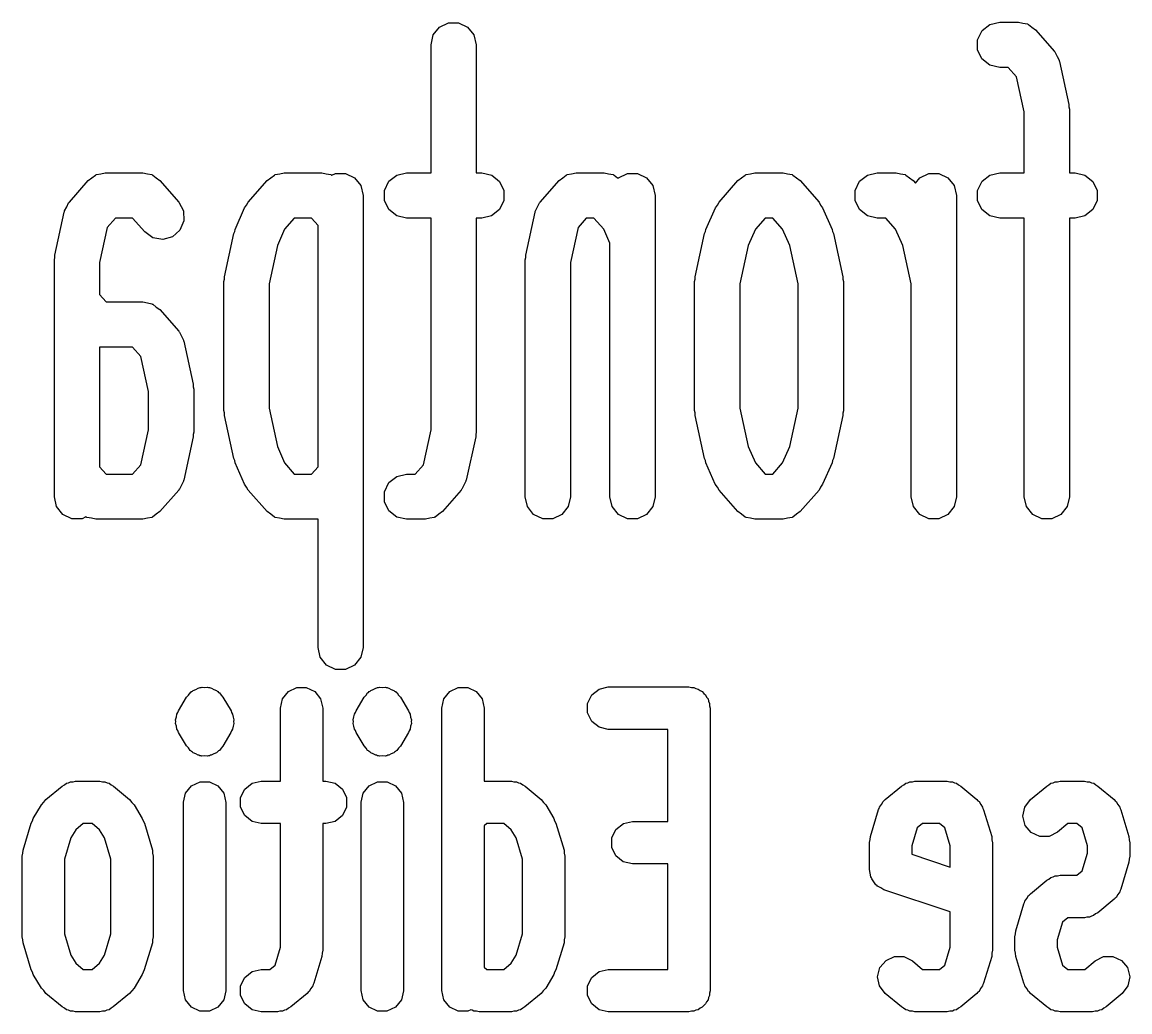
# Model space of a CAD drawing. Extents: x 69 to 230, y -100 to -50.
# Drawn here: x 131.85 to 141.65, y -59.07 to -50.31 of the extents above; entities that cross this region are included whole.
import ezdxf

# ---------------------------------------------------------------- set-up
doc = ezdxf.new("R2010")
doc.units = 0
doc.layers.add('BLACK', color=7, linetype='CONTINUOUS')

msp = doc.modelspace()

# ---------------------------------------------------------------- linework, layer by layer
at = {"layer": 'BLACK', "linetype": 'CONTINUOUS'}
for p, q in [((135.487, -50.4225), (135.542, -50.353)), ((135.542, -50.353), (135.622, -50.3145)), ((135.622, -50.3145), (135.711, -50.3146)), ((135.711, -50.3146), (135.791, -50.3532)), ((135.791, -50.3532), (135.847, -50.4228)), ((140.305, -50.4649), (140.344, -50.3847)), ((140.344, -50.3847), (140.413, -50.3293)), ((140.413, -50.3293), (140.5, -50.3095)), ((140.5, -50.3095), (140.667, -50.3095)), ((140.667, -50.3095), (140.706, -50.3185)), ((140.706, -50.3185), (140.745, -50.3256)), ((140.745, -50.3256), (140.749, -50.3284)), ((140.749, -50.3284), (140.754, -50.3295)), ((140.754, -50.3295), (140.785, -50.3544)), ((140.785, -50.3544), (140.817, -50.3778)), ((140.817, -50.3778), (140.984, -50.5686)), ((135.467, -50.5092), (135.487, -50.4225)), ((135.847, -50.4228), (135.867, -50.5095)), ((140.305, -50.5538), (140.305, -50.4649)), ((135.467, -51.6429), (135.467, -50.5092)), ((135.867, -50.5095), (135.867, -51.6429)), ((140.343, -50.634), (140.305, -50.5538)), ((140.984, -50.5686), (140.987, -50.5733)), ((140.987, -50.5733), (140.991, -50.5768)), ((140.991, -50.5768), (141.008, -50.6123)), ((140.413, -50.6896), (140.343, -50.634)), ((141.008, -50.6123), (141.026, -50.6469)), ((141.026, -50.6469), (141.026, -50.6524)), ((141.026, -50.6524), (141.029, -50.6573)), ((141.029, -50.6573), (141.112, -51.0386)), ((140.5, -50.7095), (140.413, -50.6896)), ((140.576, -50.7095), (140.5, -50.7095)), ((140.649, -50.793), (140.576, -50.7095)), ((140.717, -51.1026), (140.649, -50.793)), ((141.112, -51.0386), (141.112, -51.06)), ((141.112, -51.06), (141.117, -51.081)), ((140.717, -51.6429), (140.717, -51.1026)), ((141.117, -51.081), (141.117, -51.6429)), ((132.465, -51.6875), (132.497, -51.6626)), ((132.497, -51.6626), (132.501, -51.6616)), ((132.501, -51.6616), (132.505, -51.6588)), ((132.505, -51.6588), (132.544, -51.6517)), ((132.544, -51.6517), (132.583, -51.6429)), ((132.583, -51.6429), (132.917, -51.6429)), ((132.917, -51.6429), (132.956, -51.6518)), ((132.956, -51.6518), (132.995, -51.6589)), ((132.995, -51.6589), (132.999, -51.6617)), ((132.999, -51.6617), (133.004, -51.6628)), ((133.004, -51.6628), (133.035, -51.6877)), ((134.049, -51.6875), (134.08, -51.6626)), ((134.08, -51.6626), (134.085, -51.6616)), ((134.085, -51.6616), (134.088, -51.6588)), ((134.088, -51.6588), (134.128, -51.6517)), ((134.128, -51.6517), (134.167, -51.6429)), ((134.167, -51.6429), (134.5, -51.6429)), ((134.5, -51.6429), (134.539, -51.6518)), ((134.539, -51.6518), (134.579, -51.6589)), ((134.579, -51.6589), (134.582, -51.6617)), ((134.582, -51.6617), (134.587, -51.6628)), ((134.587, -51.6628), (134.589, -51.664)), ((134.589, -51.664), (134.622, -51.6478)), ((134.622, -51.6478), (134.711, -51.6479)), ((134.711, -51.6479), (134.791, -51.6866)), ((135.094, -51.7181), (135.163, -51.6626)), ((135.163, -51.6626), (135.25, -51.6429)), ((135.25, -51.6429), (135.467, -51.6429)), ((135.867, -51.6429), (135.917, -51.6429)), ((135.917, -51.6429), (136.004, -51.6628)), ((136.004, -51.6628), (136.073, -51.7184)), ((136.632, -51.6875), (136.663, -51.6626)), ((136.663, -51.6626), (136.668, -51.6616)), ((136.668, -51.6616), (136.672, -51.6588)), ((136.672, -51.6588), (136.711, -51.6517)), ((136.711, -51.6517), (136.75, -51.6429)), ((136.75, -51.6429), (137, -51.6429)), ((137, -51.6429), (137.039, -51.6518)), ((137.039, -51.6518), (137.079, -51.6589)), ((137.079, -51.6589), (137.082, -51.6617)), ((137.082, -51.6617), (137.087, -51.6628)), ((137.087, -51.6628), (137.118, -51.6877)), ((137.125, -51.6863), (137.206, -51.6478)), ((137.206, -51.6478), (137.295, -51.6479)), ((137.295, -51.6479), (137.375, -51.6866)), ((138.215, -51.6875), (138.247, -51.6626)), ((138.247, -51.6626), (138.251, -51.6616)), ((138.251, -51.6616), (138.255, -51.6588)), ((138.255, -51.6588), (138.294, -51.6517)), ((138.294, -51.6517), (138.333, -51.6429)), ((138.333, -51.6429), (138.584, -51.6429)), ((138.584, -51.6429), (138.623, -51.6518)), ((138.623, -51.6518), (138.662, -51.6589)), ((138.662, -51.6589), (138.666, -51.6617)), ((138.666, -51.6617), (138.67, -51.6628)), ((138.67, -51.6628), (138.702, -51.6877)), ((139.26, -51.7181), (139.33, -51.6626)), ((139.33, -51.6626), (139.417, -51.6429)), ((139.417, -51.6429), (139.584, -51.6429)), ((139.584, -51.6429), (139.623, -51.6518)), ((139.623, -51.6518), (139.662, -51.6589)), ((139.662, -51.6589), (139.666, -51.6617)), ((139.666, -51.6617), (139.67, -51.6628)), ((139.67, -51.6628), (139.702, -51.6877)), ((139.792, -51.6863), (139.872, -51.6478)), ((139.872, -51.6478), (139.961, -51.6479)), ((139.961, -51.6479), (140.041, -51.6866)), ((140.344, -51.7181), (140.413, -51.6626)), ((140.413, -51.6626), (140.5, -51.6429)), ((140.5, -51.6429), (140.717, -51.6429)), ((141.117, -51.6429), (141.167, -51.6429)), ((141.167, -51.6429), (141.254, -51.6628)), ((141.254, -51.6628), (141.323, -51.7184)), ((132.266, -51.9016), (132.433, -51.7109)), ((132.433, -51.7109), (132.465, -51.6875)), ((133.035, -51.6877), (133.067, -51.7112)), ((133.067, -51.7112), (133.234, -51.9019)), ((133.849, -51.9016), (134.016, -51.7109)), ((134.016, -51.7109), (134.049, -51.6875)), ((134.791, -51.6866), (134.847, -51.7561)), ((134.847, -51.7561), (134.867, -51.8429)), ((135.055, -51.7982), (135.094, -51.7181)), ((136.073, -51.7184), (136.112, -51.7985)), ((136.433, -51.9016), (136.6, -51.7109)), ((136.6, -51.7109), (136.632, -51.6875)), ((137.118, -51.6877), (137.122, -51.6906)), ((137.122, -51.6906), (137.125, -51.6863)), ((137.375, -51.6866), (137.43, -51.7561)), ((137.43, -51.7561), (137.45, -51.8429)), ((138.016, -51.9016), (138.183, -51.7109)), ((138.183, -51.7109), (138.215, -51.6875)), ((138.702, -51.6877), (138.734, -51.7112)), ((138.734, -51.7112), (138.901, -51.9019)), ((139.222, -51.7982), (139.26, -51.7181)), ((139.702, -51.6877), (139.734, -51.7112)), ((139.734, -51.7112), (139.754, -51.7341)), ((139.754, -51.7341), (139.792, -51.6863)), ((140.041, -51.6866), (140.097, -51.7561)), ((140.097, -51.7561), (140.117, -51.8429)), ((140.305, -51.7982), (140.344, -51.7181)), ((141.323, -51.7184), (141.362, -51.7985)), ((134.867, -51.8429), (134.867, -55.8432)), ((135.055, -51.8872), (135.055, -51.7982)), ((136.112, -51.7985), (136.112, -51.8875)), ((137.45, -51.8429), (137.45, -54.5099)), ((139.222, -51.8872), (139.222, -51.7982)), ((140.117, -51.8429), (140.117, -54.5099)), ((140.305, -51.8872), (140.305, -51.7982)), ((141.362, -51.7985), (141.362, -51.8875)), ((132.224, -51.9799), (132.243, -51.9453)), ((132.243, -51.9453), (132.259, -51.9098)), ((132.259, -51.9098), (132.264, -51.9064)), ((132.264, -51.9064), (132.266, -51.9016)), ((133.234, -51.9019), (133.276, -51.9803)), ((133.733, -52.1436), (133.817, -51.9528)), ((133.817, -51.9528), (133.835, -51.9284)), ((133.835, -51.9284), (133.849, -51.9016)), ((135.093, -51.9674), (135.055, -51.8872)), ((136.112, -51.8875), (136.073, -51.9676)), ((136.391, -51.9799), (136.409, -51.9453)), ((136.409, -51.9453), (136.426, -51.9098)), ((136.426, -51.9098), (136.43, -51.9064)), ((136.43, -51.9064), (136.433, -51.9016)), ((137.9, -52.1436), (137.984, -51.9528)), ((137.984, -51.9528), (138.002, -51.9284)), ((138.002, -51.9284), (138.016, -51.9016)), ((138.901, -51.9019), (138.915, -51.9287)), ((138.915, -51.9287), (138.933, -51.9532)), ((138.933, -51.9532), (139.017, -52.144)), ((139.26, -51.9674), (139.222, -51.8872)), ((140.343, -51.9674), (140.305, -51.8872)), ((141.362, -51.8875), (141.323, -51.9676)), ((132.138, -52.3715), (132.221, -51.9903)), ((132.221, -51.9903), (132.224, -51.9853)), ((132.224, -51.9853), (132.224, -51.9799)), ((132.674, -52.0429), (132.601, -52.1263)), ((132.826, -52.0429), (132.674, -52.0429)), ((132.933, -52.165), (132.826, -52.0429)), ((133.276, -51.9803), (133.28, -52.0691)), ((134.257, -52.0429), (134.171, -52.1418)), ((134.409, -52.0429), (134.257, -52.0429)), ((134.467, -52.1085), (134.409, -52.0429)), ((135.163, -52.0229), (135.093, -51.9674)), ((135.25, -52.0429), (135.163, -52.0229)), ((135.467, -52.0429), (135.25, -52.0429)), ((135.467, -53.9165), (135.467, -52.0429)), ((135.917, -52.0429), (135.867, -52.0429)), ((135.867, -52.0429), (135.867, -53.9384)), ((136.003, -52.0231), (135.917, -52.0429)), ((136.073, -51.9676), (136.003, -52.0231)), ((136.305, -52.3715), (136.388, -51.9903)), ((136.388, -51.9903), (136.39, -51.9853)), ((136.39, -51.9853), (136.391, -51.9799)), ((136.841, -52.0429), (136.768, -52.1263)), ((136.909, -52.0429), (136.841, -52.0429)), ((136.996, -52.1418), (136.909, -52.0429)), ((138.424, -52.0429), (138.338, -52.1418)), ((138.493, -52.0429), (138.424, -52.0429)), ((138.579, -52.1418), (138.493, -52.0429)), ((139.33, -52.0229), (139.26, -51.9674)), ((139.416, -52.0429), (139.33, -52.0229)), ((139.493, -52.0429), (139.416, -52.0429)), ((139.579, -52.1418), (139.493, -52.0429)), ((140.413, -52.0229), (140.343, -51.9674)), ((140.5, -52.0429), (140.413, -52.0229)), ((140.717, -52.0429), (140.5, -52.0429)), ((140.717, -54.5095), (140.717, -52.0429)), ((141.167, -52.0429), (141.117, -52.0429)), ((141.117, -52.0429), (141.117, -54.5099)), ((141.253, -52.0231), (141.167, -52.0429)), ((141.323, -51.9676), (141.253, -52.0231)), ((132.601, -52.1263), (132.533, -52.4359)), ((133.245, -52.1509), (133.178, -52.2095)), ((133.28, -52.0691), (133.245, -52.1509)), ((133.73, -52.163), (133.733, -52.1436)), ((134.171, -52.1418), (134.108, -52.2859)), ((134.467, -54.2439), (134.467, -52.1085)), ((136.768, -52.1263), (136.7, -52.4359)), ((137.05, -52.2656), (136.996, -52.1418)), ((137.896, -52.163), (137.9, -52.1436)), ((138.338, -52.1418), (138.274, -52.2859)), ((138.642, -52.2859), (138.579, -52.1418)), ((139.017, -52.144), (139.02, -52.1633)), ((139.642, -52.2859), (139.579, -52.1418)), ((133.005, -52.2173), (132.933, -52.165)), ((133.092, -52.2331), (133.005, -52.2173)), ((133.178, -52.2095), (133.092, -52.2331)), ((133.638, -52.562), (133.721, -52.1807)), ((133.721, -52.1807), (133.73, -52.163)), ((137.805, -52.562), (137.888, -52.1807)), ((137.888, -52.1807), (137.896, -52.163)), ((139.02, -52.1633), (139.029, -52.1811)), ((139.029, -52.1811), (139.112, -52.5624)), ((134.108, -52.2859), (134.033, -52.6264)), ((137.05, -54.5095), (137.05, -52.2656)), ((138.274, -52.2859), (138.2, -52.6264)), ((138.717, -52.6264), (138.642, -52.2859)), ((139.717, -52.6264), (139.642, -52.2859)), ((132.133, -52.4139), (132.138, -52.393)), ((132.133, -54.5095), (132.133, -52.4139)), ((132.138, -52.393), (132.138, -52.3715)), ((132.533, -52.4359), (132.533, -52.7201)), ((136.3, -52.4139), (136.305, -52.393)), ((136.3, -54.5095), (136.3, -52.4139)), ((136.305, -52.393), (136.305, -52.3715)), ((136.7, -52.4359), (136.7, -54.5099)), ((133.633, -52.6044), (133.638, -52.5835)), ((133.633, -53.7476), (133.633, -52.6044)), ((133.638, -52.5835), (133.638, -52.562)), ((134.033, -52.6264), (134.033, -53.726)), ((137.8, -52.6044), (137.805, -52.5835)), ((137.8, -53.7476), (137.8, -52.6044)), ((137.805, -52.5835), (137.805, -52.562)), ((138.2, -52.6264), (138.2, -53.726)), ((138.717, -53.726), (138.717, -52.6264)), ((139.112, -52.5624), (139.112, -52.5838)), ((139.112, -52.5838), (139.117, -52.6048)), ((139.117, -52.6048), (139.117, -53.748)), ((139.717, -54.5095), (139.717, -52.6264)), ((132.533, -52.7201), (132.591, -52.7857)), ((132.591, -52.7857), (132.917, -52.7857)), ((132.917, -52.7857), (132.956, -52.7947)), ((132.956, -52.7947), (132.995, -52.8018)), ((132.995, -52.8018), (132.999, -52.8046)), ((132.999, -52.8046), (133.004, -52.8056)), ((133.004, -52.8056), (133.035, -52.8306)), ((133.035, -52.8306), (133.067, -52.854)), ((133.067, -52.854), (133.234, -53.0448)), ((133.234, -53.0448), (133.237, -53.0495)), ((133.237, -53.0495), (133.241, -53.0529)), ((133.241, -53.0529), (133.258, -53.0885)), ((133.258, -53.0885), (133.276, -53.1231)), ((133.276, -53.1231), (133.276, -53.1285)), ((133.276, -53.1285), (133.279, -53.1335)), ((133.279, -53.1335), (133.362, -53.5147)), ((132.533, -53.1857), (132.533, -54.2439)), ((132.826, -53.1857), (132.533, -53.1857)), ((132.899, -53.2692), (132.826, -53.1857)), ((132.967, -53.5788), (132.899, -53.2692)), ((133.362, -53.5147), (133.362, -53.5362)), ((132.967, -53.9165), (132.967, -53.5788)), ((133.362, -53.5362), (133.367, -53.5571)), ((133.367, -53.5571), (133.367, -53.9384)), ((133.638, -53.7685), (133.633, -53.7476)), ((133.638, -53.79), (133.638, -53.7685)), ((133.721, -54.1713), (133.638, -53.79)), ((134.033, -53.726), (134.108, -54.0665)), ((137.805, -53.7685), (137.8, -53.7476)), ((137.805, -53.79), (137.805, -53.7685)), ((137.888, -54.1713), (137.805, -53.79)), ((138.2, -53.726), (138.274, -54.0665)), ((138.642, -54.0665), (138.717, -53.726)), ((139.112, -53.7904), (139.029, -54.1717)), ((139.117, -53.748), (139.112, -53.7689)), ((139.112, -53.7689), (139.112, -53.7904)), ((132.899, -54.2261), (132.967, -53.9165)), ((135.399, -54.2261), (135.467, -53.9165)), ((133.362, -53.9808), (133.279, -54.3621)), ((133.367, -53.9384), (133.362, -53.9594)), ((133.362, -53.9594), (133.362, -53.9808)), ((135.862, -53.9808), (135.779, -54.3621)), ((135.867, -53.9384), (135.862, -53.9594)), ((135.862, -53.9594), (135.862, -53.9808)), ((134.108, -54.0665), (134.171, -54.2106)), ((138.274, -54.0665), (138.338, -54.2106)), ((138.579, -54.2106), (138.642, -54.0665)), ((133.73, -54.1891), (133.721, -54.1713)), ((133.733, -54.2084), (133.73, -54.1891)), ((133.817, -54.3992), (133.733, -54.2084)), ((134.171, -54.2106), (134.257, -54.3095)), ((137.896, -54.1891), (137.888, -54.1713)), ((137.9, -54.2084), (137.896, -54.1891)), ((137.983, -54.3992), (137.9, -54.2084)), ((138.338, -54.2106), (138.424, -54.3095)), ((138.493, -54.3095), (138.579, -54.2106)), ((139.017, -54.2087), (138.933, -54.3995)), ((139.02, -54.1894), (139.017, -54.2087)), ((139.029, -54.1717), (139.02, -54.1894)), ((132.533, -54.2439), (132.591, -54.3095)), ((132.591, -54.3095), (132.826, -54.3095)), ((132.826, -54.3095), (132.899, -54.2261)), ((134.257, -54.3095), (134.409, -54.3095)), ((134.409, -54.3095), (134.467, -54.2439)), ((135.163, -54.3293), (135.25, -54.3095)), ((135.25, -54.3095), (135.326, -54.3095)), ((135.326, -54.3095), (135.399, -54.2261)), ((138.424, -54.3095), (138.493, -54.3095)), ((133.257, -54.407), (133.241, -54.4426)), ((133.276, -54.3724), (133.257, -54.407)), ((133.279, -54.3621), (133.276, -54.367)), ((133.276, -54.367), (133.276, -54.3724)), ((133.835, -54.4237), (133.817, -54.3992)), ((135.055, -54.4649), (135.094, -54.3847)), ((135.094, -54.3847), (135.163, -54.3293)), ((135.757, -54.407), (135.741, -54.4426)), ((135.776, -54.3724), (135.757, -54.407)), ((135.779, -54.3621), (135.776, -54.367)), ((135.776, -54.367), (135.776, -54.3724)), ((138.002, -54.4237), (137.983, -54.3992)), ((138.933, -54.3995), (138.915, -54.424)), ((132.153, -54.5963), (132.133, -54.5095)), ((133.234, -54.4507), (133.067, -54.6415)), ((133.236, -54.446), (133.234, -54.4507)), ((133.241, -54.4426), (133.236, -54.446)), ((133.849, -54.4505), (133.835, -54.4237)), ((134.016, -54.6412), (133.849, -54.4505)), ((135.055, -54.5538), (135.055, -54.4649)), ((135.734, -54.4507), (135.567, -54.6415)), ((135.736, -54.446), (135.734, -54.4507)), ((135.741, -54.4426), (135.736, -54.446)), ((136.32, -54.5963), (136.3, -54.5095)), ((136.7, -54.5099), (136.68, -54.5966)), ((137.07, -54.5963), (137.05, -54.5095)), ((137.45, -54.5099), (137.43, -54.5966)), ((138.016, -54.4505), (138.002, -54.4237)), ((138.183, -54.6412), (138.016, -54.4505)), ((138.901, -54.4507), (138.734, -54.6415)), ((138.915, -54.424), (138.901, -54.4507)), ((139.736, -54.5963), (139.717, -54.5095)), ((140.117, -54.5099), (140.097, -54.5966)), ((140.736, -54.5963), (140.717, -54.5095)), ((141.117, -54.5099), (141.097, -54.5966)), ((132.209, -54.6658), (132.153, -54.5963)), ((135.093, -54.634), (135.055, -54.5538)), ((136.375, -54.6658), (136.32, -54.5963)), ((136.68, -54.5966), (136.625, -54.666)), ((137.125, -54.6658), (137.07, -54.5963)), ((137.43, -54.5966), (137.375, -54.666)), ((139.792, -54.6658), (139.736, -54.5963)), ((140.097, -54.5966), (140.041, -54.666)), ((140.792, -54.6658), (140.736, -54.5963)), ((141.097, -54.5966), (141.041, -54.666)), ((132.289, -54.7045), (132.209, -54.6658)), ((132.378, -54.7046), (132.289, -54.7045)), ((132.411, -54.6883), (132.378, -54.7046)), ((132.413, -54.6896), (132.411, -54.6883)), ((132.418, -54.6907), (132.413, -54.6896)), ((132.421, -54.6935), (132.418, -54.6907)), ((132.461, -54.7006), (132.421, -54.6935)), ((132.5, -54.7095), (132.461, -54.7006)), ((132.956, -54.7006), (132.917, -54.7095)), ((132.995, -54.6936), (132.956, -54.7006)), ((132.999, -54.6908), (132.995, -54.6936)), ((133.003, -54.6897), (132.999, -54.6908)), ((133.035, -54.6649), (133.003, -54.6897)), ((133.067, -54.6415), (133.035, -54.6649)), ((134.048, -54.6647), (134.016, -54.6412)), ((134.08, -54.6896), (134.048, -54.6647)), ((134.084, -54.6907), (134.08, -54.6896)), ((134.088, -54.6935), (134.084, -54.6907)), ((134.127, -54.7006), (134.088, -54.6935)), ((134.166, -54.7095), (134.127, -54.7006)), ((135.163, -54.6896), (135.093, -54.634)), ((135.25, -54.7095), (135.163, -54.6896)), ((135.456, -54.7006), (135.417, -54.7095)), ((135.495, -54.6936), (135.456, -54.7006)), ((135.499, -54.6908), (135.495, -54.6936)), ((135.503, -54.6897), (135.499, -54.6908)), ((135.535, -54.6649), (135.503, -54.6897)), ((135.567, -54.6415), (135.535, -54.6649)), ((136.455, -54.7045), (136.375, -54.6658)), ((136.544, -54.7046), (136.455, -54.7045)), ((136.625, -54.666), (136.544, -54.7046)), ((137.205, -54.7045), (137.125, -54.6658)), ((137.294, -54.7046), (137.205, -54.7045)), ((137.375, -54.666), (137.294, -54.7046)), ((138.215, -54.6647), (138.183, -54.6412)), ((138.246, -54.6896), (138.215, -54.6647)), ((138.251, -54.6907), (138.246, -54.6896)), ((138.255, -54.6935), (138.251, -54.6907)), ((138.294, -54.7006), (138.255, -54.6935)), ((138.333, -54.7095), (138.294, -54.7006)), ((138.622, -54.7006), (138.583, -54.7095)), ((138.662, -54.6936), (138.622, -54.7006)), ((138.665, -54.6908), (138.662, -54.6936)), ((138.67, -54.6897), (138.665, -54.6908)), ((138.701, -54.6649), (138.67, -54.6897)), ((138.734, -54.6415), (138.701, -54.6649)), ((139.872, -54.7045), (139.792, -54.6658)), ((139.961, -54.7046), (139.872, -54.7045)), ((140.041, -54.666), (139.961, -54.7046)), ((140.872, -54.7045), (140.792, -54.6658)), ((140.961, -54.7046), (140.872, -54.7045)), ((141.041, -54.666), (140.961, -54.7046)), ((132.917, -54.7095), (132.5, -54.7095)), ((134.467, -54.7095), (134.166, -54.7095)), ((134.467, -55.8429), (134.467, -54.7095)), ((135.417, -54.7095), (135.25, -54.7095)), ((138.583, -54.7095), (138.333, -54.7095)), ((134.486, -55.9296), (134.467, -55.8429)), ((134.867, -55.8432), (134.847, -55.9299)), ((134.542, -55.9992), (134.486, -55.9296)), ((134.847, -55.9299), (134.791, -55.9994)), ((134.622, -56.0378), (134.542, -55.9992)), ((134.711, -56.0379), (134.622, -56.0378)), ((134.791, -55.9994), (134.711, -56.0379)), ((133.304, -56.2842), (133.321, -56.2663)), ((133.321, -56.2663), (133.335, -56.2455)), ((133.335, -56.2455), (133.342, -56.241)), ((133.342, -56.241), (133.348, -56.2342)), ((133.348, -56.2342), (133.355, -56.2304)), ((133.355, -56.2304), (133.362, -56.2241)), ((133.362, -56.2241), (133.385, -56.2155)), ((133.385, -56.2155), (133.406, -56.2027)), ((133.406, -56.2027), (133.415, -56.2019)), ((133.415, -56.2019), (133.423, -56.1981)), ((133.423, -56.1981), (133.431, -56.1981)), ((133.431, -56.1981), (133.44, -56.1951)), ((133.44, -56.1951), (133.464, -56.1974)), ((133.464, -56.1974), (133.489, -56.1951)), ((133.489, -56.1951), (133.497, -56.1982)), ((133.497, -56.1982), (133.506, -56.1982)), ((133.506, -56.1982), (133.514, -56.202)), ((133.514, -56.202), (133.523, -56.2028)), ((133.523, -56.2028), (133.544, -56.2156)), ((133.544, -56.2156), (133.567, -56.2243)), ((133.567, -56.2243), (133.573, -56.2306)), ((133.573, -56.2306), (133.581, -56.2344)), ((133.581, -56.2344), (133.587, -56.2413)), ((133.587, -56.2413), (133.594, -56.2458)), ((133.594, -56.2458), (133.608, -56.2665)), ((133.608, -56.2665), (133.625, -56.2845)), ((134.153, -56.2993), (134.205, -56.2342)), ((134.205, -56.2342), (134.28, -56.1981)), ((134.28, -56.1981), (134.363, -56.1982)), ((134.363, -56.1982), (134.438, -56.2344)), ((134.438, -56.2344), (134.49, -56.2996)), ((134.875, -56.2842), (134.892, -56.2663)), ((134.892, -56.2663), (134.906, -56.2455)), ((134.906, -56.2455), (134.914, -56.241)), ((134.914, -56.241), (134.919, -56.2342)), ((134.919, -56.2342), (134.927, -56.2304)), ((134.927, -56.2304), (134.933, -56.2241)), ((134.933, -56.2241), (134.956, -56.2155)), ((134.956, -56.2155), (134.978, -56.2027)), ((134.978, -56.2027), (134.986, -56.2019)), ((134.986, -56.2019), (134.994, -56.1981)), ((134.994, -56.1981), (135.003, -56.1981)), ((135.003, -56.1981), (135.011, -56.1951)), ((135.011, -56.1951), (135.036, -56.1974)), ((135.036, -56.1974), (135.061, -56.1951)), ((135.061, -56.1951), (135.069, -56.1982)), ((135.069, -56.1982), (135.078, -56.1982)), ((135.078, -56.1982), (135.085, -56.202)), ((135.085, -56.202), (135.094, -56.2028)), ((135.094, -56.2028), (135.115, -56.2156)), ((135.115, -56.2156), (135.139, -56.2243)), ((135.139, -56.2243), (135.145, -56.2306)), ((135.145, -56.2306), (135.153, -56.2344)), ((135.153, -56.2344), (135.158, -56.2413)), ((135.158, -56.2413), (135.166, -56.2458)), ((135.166, -56.2458), (135.179, -56.2665)), ((135.179, -56.2665), (135.196, -56.2845)), ((135.581, -56.2993), (135.633, -56.2342)), ((135.633, -56.2342), (135.708, -56.1981)), ((135.708, -56.1981), (135.792, -56.1982)), ((135.792, -56.1982), (135.867, -56.2344)), ((135.867, -56.2344), (135.919, -56.2996)), ((136.853, -56.3391), (136.889, -56.264)), ((136.889, -56.264), (136.954, -56.212)), ((136.954, -56.212), (137.036, -56.1935)), ((137.036, -56.1935), (137.75, -56.1935)), ((137.75, -56.1935), (137.771, -56.1982)), ((137.771, -56.1982), (137.792, -56.1982)), ((137.792, -56.1982), (137.811, -56.2074)), ((137.811, -56.2074), (137.832, -56.2121)), ((137.832, -56.2121), (137.848, -56.2253)), ((137.848, -56.2253), (137.867, -56.2344)), ((137.867, -56.2344), (137.88, -56.251)), ((137.88, -56.251), (137.897, -56.2642)), ((137.897, -56.2642), (137.906, -56.2832)), ((133.232, -56.4035), (133.304, -56.2842)), ((133.625, -56.2845), (133.697, -56.4038)), ((134.134, -56.3806), (134.153, -56.2993)), ((134.49, -56.2996), (134.509, -56.381)), ((134.804, -56.4035), (134.875, -56.2842)), ((135.196, -56.2845), (135.268, -56.4038)), ((135.562, -56.3806), (135.581, -56.2993)), ((135.919, -56.2996), (135.937, -56.381)), ((136.853, -56.4225), (136.853, -56.3391)), ((137.906, -56.2832), (137.919, -56.2996)), ((137.919, -56.2996), (137.924, -56.3203)), ((137.924, -56.3203), (137.933, -56.3394)), ((137.933, -56.3394), (137.933, -56.3604)), ((137.933, -56.3604), (137.937, -56.381)), ((133.206, -56.4828), (133.214, -56.459)), ((133.214, -56.459), (133.217, -56.4342)), ((133.217, -56.4342), (133.227, -56.4199)), ((133.227, -56.4199), (133.232, -56.4035)), ((133.697, -56.4038), (133.702, -56.4202)), ((133.702, -56.4202), (133.711, -56.4345)), ((133.711, -56.4345), (133.715, -56.4593)), ((133.715, -56.4593), (133.722, -56.4831)), ((134.134, -57.0268), (134.134, -56.3806)), ((134.509, -56.381), (134.509, -57.0268)), ((134.778, -56.4828), (134.785, -56.459)), ((134.785, -56.459), (134.789, -56.4342)), ((134.789, -56.4342), (134.798, -56.4199)), ((134.798, -56.4199), (134.804, -56.4035)), ((135.268, -56.4038), (135.273, -56.4202)), ((135.273, -56.4202), (135.283, -56.4345)), ((135.283, -56.4345), (135.286, -56.4593)), ((135.286, -56.4593), (135.294, -56.4831)), ((135.562, -58.881), (135.562, -56.3806)), ((135.937, -56.381), (135.937, -57.0268)), ((136.889, -56.4977), (136.853, -56.4225)), ((137.937, -56.381), (137.937, -58.8813)), ((133.208, -56.4998), (133.206, -56.4828)), ((133.206, -56.5169), (133.208, -56.4998)), ((133.214, -56.5407), (133.206, -56.5169)), ((133.217, -56.5655), (133.214, -56.5407)), ((133.227, -56.5798), (133.217, -56.5655)), ((133.711, -56.5658), (133.702, -56.5801)), ((133.715, -56.541), (133.711, -56.5658)), ((133.722, -56.5172), (133.715, -56.541)), ((133.722, -56.4831), (133.72, -56.5002)), ((133.72, -56.5002), (133.722, -56.5172)), ((134.78, -56.4998), (134.778, -56.4828)), ((134.778, -56.5169), (134.78, -56.4998)), ((134.785, -56.5407), (134.778, -56.5169)), ((134.789, -56.5655), (134.785, -56.5407)), ((134.798, -56.5798), (134.789, -56.5655)), ((135.283, -56.5658), (135.273, -56.5801)), ((135.286, -56.541), (135.283, -56.5658)), ((135.294, -56.5172), (135.286, -56.541)), ((135.294, -56.4831), (135.292, -56.5002)), ((135.292, -56.5002), (135.294, -56.5172)), ((136.954, -56.5498), (136.889, -56.4977)), ((137.035, -56.5685), (136.954, -56.5498)), ((137.562, -56.5685), (137.035, -56.5685)), ((137.562, -57.3839), (137.562, -56.5685)), ((133.232, -56.5962), (133.227, -56.5798)), ((133.304, -56.7155), (133.232, -56.5962)), ((133.696, -56.5965), (133.625, -56.7158)), ((133.702, -56.5801), (133.696, -56.5965)), ((134.803, -56.5962), (134.798, -56.5798)), ((134.875, -56.7155), (134.803, -56.5962)), ((135.268, -56.5965), (135.196, -56.7158)), ((135.273, -56.5801), (135.268, -56.5965)), ((133.321, -56.7334), (133.304, -56.7155)), ((133.334, -56.7542), (133.321, -56.7334)), ((133.342, -56.7587), (133.334, -56.7542)), ((133.347, -56.7656), (133.342, -56.7587)), ((133.586, -56.759), (133.581, -56.7658)), ((133.594, -56.7545), (133.586, -56.759)), ((133.608, -56.7337), (133.594, -56.7545)), ((133.625, -56.7158), (133.608, -56.7337)), ((134.892, -56.7335), (134.875, -56.7155)), ((134.906, -56.7542), (134.892, -56.7335)), ((134.913, -56.7587), (134.906, -56.7542)), ((134.919, -56.7656), (134.913, -56.7587)), ((135.158, -56.759), (135.152, -56.7658)), ((135.165, -56.7545), (135.158, -56.759)), ((135.179, -56.7337), (135.165, -56.7545)), ((135.196, -56.7158), (135.179, -56.7337)), ((133.355, -56.7694), (133.347, -56.7656)), ((133.361, -56.7757), (133.355, -56.7694)), ((133.385, -56.7844), (133.361, -56.7757)), ((133.406, -56.7972), (133.385, -56.7844)), ((133.415, -56.798), (133.406, -56.7972)), ((133.422, -56.8018), (133.415, -56.798)), ((133.431, -56.8018), (133.422, -56.8018)), ((133.439, -56.8049), (133.431, -56.8018)), ((133.464, -56.8026), (133.439, -56.8049)), ((133.489, -56.8049), (133.464, -56.8026)), ((133.497, -56.8019), (133.489, -56.8049)), ((133.506, -56.8019), (133.497, -56.8019)), ((133.514, -56.7981), (133.506, -56.8019)), ((133.522, -56.7973), (133.514, -56.7981)), ((133.544, -56.7845), (133.522, -56.7973)), ((133.567, -56.7759), (133.544, -56.7845)), ((133.573, -56.7696), (133.567, -56.7759)), ((133.581, -56.7658), (133.573, -56.7696)), ((134.927, -56.7694), (134.919, -56.7656)), ((134.933, -56.7757), (134.927, -56.7694)), ((134.956, -56.7844), (134.933, -56.7757)), ((134.977, -56.7972), (134.956, -56.7844)), ((134.986, -56.798), (134.977, -56.7972)), ((134.994, -56.8018), (134.986, -56.798)), ((135.003, -56.8018), (134.994, -56.8018)), ((135.011, -56.8049), (135.003, -56.8018)), ((135.036, -56.8026), (135.011, -56.8049)), ((135.06, -56.8049), (135.036, -56.8026)), ((135.069, -56.8019), (135.06, -56.8049)), ((135.077, -56.8019), (135.069, -56.8019)), ((135.085, -56.7981), (135.077, -56.8019)), ((135.094, -56.7973), (135.085, -56.7981)), ((135.115, -56.7845), (135.094, -56.7973)), ((135.138, -56.7759), (135.115, -56.7845)), ((135.145, -56.7696), (135.138, -56.7759)), ((135.152, -56.7658), (135.145, -56.7696)), ((132.222, -57.0597), (132.24, -57.0453)), ((132.24, -57.0453), (132.259, -57.0411)), ((132.259, -57.0411), (132.276, -57.0324)), ((132.276, -57.0324), (132.299, -57.0319)), ((132.299, -57.0319), (132.321, -57.0268)), ((132.321, -57.0268), (132.536, -57.0268)), ((132.536, -57.0268), (132.558, -57.0319)), ((132.558, -57.0319), (132.581, -57.0324)), ((132.581, -57.0324), (132.599, -57.0412)), ((132.599, -57.0412), (132.617, -57.0455)), ((132.617, -57.0455), (132.635, -57.0598)), ((133.348, -57.0675), (133.423, -57.0314)), ((133.423, -57.0314), (133.506, -57.0315)), ((133.506, -57.0315), (133.581, -57.0677)), ((133.818, -57.0973), (133.883, -57.0453)), ((133.883, -57.0453), (133.964, -57.0268)), ((133.964, -57.0268), (134.134, -57.0268)), ((134.509, -57.0268), (134.536, -57.0268)), ((134.536, -57.0268), (134.617, -57.0455)), ((134.617, -57.0455), (134.682, -57.0976)), ((134.919, -57.0675), (134.994, -57.0314)), ((134.994, -57.0314), (135.078, -57.0315)), ((135.078, -57.0315), (135.153, -57.0677)), ((135.937, -57.0268), (136.179, -57.0268)), ((136.179, -57.0268), (136.201, -57.0319)), ((136.201, -57.0319), (136.224, -57.0324)), ((136.224, -57.0324), (136.241, -57.0412)), ((136.241, -57.0412), (136.26, -57.0455)), ((136.26, -57.0455), (136.278, -57.0598)), ((139.651, -57.0597), (139.669, -57.0453)), ((139.669, -57.0453), (139.687, -57.0411)), ((139.687, -57.0411), (139.705, -57.0324)), ((139.705, -57.0324), (139.728, -57.0319)), ((139.728, -57.0319), (139.75, -57.0268)), ((139.75, -57.0268), (140.036, -57.0268)), ((140.036, -57.0268), (140.058, -57.0319)), ((140.058, -57.0319), (140.081, -57.0324)), ((140.081, -57.0324), (140.099, -57.0412)), ((140.099, -57.0412), (140.117, -57.0455)), ((140.117, -57.0455), (140.135, -57.0598)), ((140.936, -57.0597), (140.954, -57.0453)), ((140.954, -57.0453), (140.973, -57.0411)), ((140.973, -57.0411), (140.99, -57.0324)), ((140.99, -57.0324), (141.013, -57.0319)), ((141.013, -57.0319), (141.036, -57.0268)), ((141.036, -57.0268), (141.25, -57.0268)), ((141.25, -57.0268), (141.273, -57.0319)), ((141.273, -57.0319), (141.296, -57.0324)), ((141.296, -57.0324), (141.313, -57.0412)), ((141.313, -57.0412), (141.332, -57.0455)), ((141.332, -57.0455), (141.35, -57.0598)), ((132.059, -57.1893), (132.202, -57.07)), ((132.202, -57.07), (132.222, -57.0597)), ((132.635, -57.0598), (132.656, -57.0702)), ((132.656, -57.0702), (132.799, -57.1895)), ((133.277, -57.214), (133.295, -57.1327)), ((133.295, -57.1327), (133.348, -57.0675)), ((133.581, -57.0677), (133.633, -57.133)), ((133.633, -57.133), (133.652, -57.2143)), ((133.782, -57.1724), (133.818, -57.0973)), ((134.682, -57.0976), (134.719, -57.1727)), ((134.848, -57.214), (134.867, -57.1327)), ((134.867, -57.1327), (134.919, -57.0675)), ((135.153, -57.0677), (135.205, -57.133)), ((135.205, -57.133), (135.223, -57.2143)), ((136.278, -57.0598), (136.299, -57.0702)), ((136.299, -57.0702), (136.442, -57.1895)), ((139.487, -57.1893), (139.63, -57.07)), ((139.63, -57.07), (139.651, -57.0597)), ((140.135, -57.0598), (140.156, -57.0702)), ((140.156, -57.0702), (140.299, -57.1895)), ((140.773, -57.1893), (140.916, -57.07)), ((140.916, -57.07), (140.936, -57.0597)), ((141.35, -57.0598), (141.37, -57.0702)), ((141.37, -57.0702), (141.513, -57.1895)), ((131.946, -57.3559), (132.018, -57.2366)), ((132.018, -57.2366), (132.04, -57.2141)), ((132.04, -57.2141), (132.059, -57.1893)), ((132.799, -57.1895), (132.818, -57.2143)), ((132.818, -57.2143), (132.839, -57.2369)), ((132.839, -57.2369), (132.911, -57.3562)), ((133.277, -58.881), (133.277, -57.214)), ((133.652, -57.2143), (133.652, -58.8813)), ((133.781, -57.2558), (133.782, -57.1724)), ((134.719, -57.1727), (134.718, -57.2561)), ((134.848, -58.881), (134.848, -57.214)), ((135.223, -57.2143), (135.223, -58.8813)), ((136.442, -57.1895), (136.461, -57.2143)), ((136.461, -57.2143), (136.482, -57.2369)), ((136.482, -57.2369), (136.554, -57.3562)), ((139.437, -57.2556), (139.454, -57.2322)), ((139.454, -57.2322), (139.469, -57.2067)), ((139.469, -57.2067), (139.479, -57.1994)), ((139.479, -57.1994), (139.487, -57.1893)), ((140.299, -57.1895), (140.307, -57.1996)), ((140.307, -57.1996), (140.317, -57.2069)), ((140.317, -57.2069), (140.332, -57.2325)), ((140.332, -57.2325), (140.349, -57.2559)), ((140.722, -57.2556), (140.773, -57.1893)), ((141.513, -57.1895), (141.521, -57.1996)), ((141.521, -57.1996), (141.531, -57.2069)), ((141.531, -57.2069), (141.546, -57.2325)), ((141.546, -57.2325), (141.564, -57.2559)), ((133.818, -57.331), (133.781, -57.2558)), ((133.883, -57.3831), (133.818, -57.331)), ((134.682, -57.3313), (134.617, -57.3832)), ((134.718, -57.2561), (134.682, -57.3313)), ((139.356, -57.5176), (139.428, -57.2791)), ((139.428, -57.2791), (139.434, -57.2681)), ((139.434, -57.2681), (139.437, -57.2556)), ((140.349, -57.2559), (140.352, -57.2684)), ((140.352, -57.2684), (140.358, -57.2795)), ((140.358, -57.2795), (140.43, -57.5179)), ((140.705, -57.3373), (140.722, -57.2556)), ((140.726, -57.4182), (140.705, -57.3373)), ((141.564, -57.2559), (141.566, -57.2684)), ((141.566, -57.2684), (141.572, -57.2795)), ((141.572, -57.2795), (141.644, -57.5179)), ((131.856, -57.6366), (131.928, -57.3982)), ((131.928, -57.3982), (131.939, -57.378)), ((131.939, -57.378), (131.946, -57.3559)), ((132.389, -57.4018), (132.323, -57.457)), ((132.468, -57.4018), (132.389, -57.4018)), ((132.534, -57.457), (132.468, -57.4018)), ((132.911, -57.3562), (132.918, -57.3783)), ((132.918, -57.3783), (132.93, -57.3985)), ((132.93, -57.3985), (133.001, -57.6369)), ((133.964, -57.4018), (133.883, -57.3831)), ((134.134, -57.4018), (133.964, -57.4018)), ((134.134, -58.4963), (134.134, -57.4018)), ((134.536, -57.4018), (134.509, -57.4018)), ((134.509, -57.4018), (134.509, -58.5241)), ((134.617, -57.3832), (134.536, -57.4018)), ((135.961, -57.4018), (135.937, -57.4212)), ((135.937, -57.4212), (135.937, -58.6741)), ((136.111, -57.4018), (135.961, -57.4018)), ((136.177, -57.457), (136.111, -57.4018)), ((136.554, -57.3562), (136.561, -57.3783)), ((136.561, -57.3783), (136.572, -57.3985)), ((136.572, -57.3985), (136.644, -57.6369)), ((137.103, -57.4545), (137.169, -57.4025)), ((137.169, -57.4025), (137.25, -57.3839)), ((137.25, -57.3839), (137.562, -57.3839)), ((139.771, -57.4413), (139.723, -57.5989)), ((139.818, -57.4018), (139.771, -57.4413)), ((139.968, -57.4018), (139.818, -57.4018)), ((140.015, -57.4413), (139.968, -57.4018)), ((140.062, -57.5989), (140.015, -57.4413)), ((140.779, -57.4823), (140.726, -57.4182)), ((141.104, -57.4018), (141.013, -57.4776)), ((141.182, -57.4018), (141.104, -57.4018)), ((141.229, -57.4413), (141.182, -57.4018)), ((141.277, -57.5989), (141.229, -57.4413)), ((132.28, -57.5287), (132.223, -57.718)), ((132.323, -57.457), (132.28, -57.5287)), ((132.577, -57.5287), (132.534, -57.457)), ((132.634, -57.718), (132.577, -57.5287)), ((136.22, -57.5287), (136.177, -57.457)), ((136.277, -57.718), (136.22, -57.5287)), ((137.067, -57.5296), (137.103, -57.4545)), ((137.067, -57.613), (137.067, -57.5296)), ((139.348, -57.5711), (139.354, -57.5446)), ((139.354, -57.5446), (139.356, -57.5176)), ((140.43, -57.5179), (140.431, -57.545)), ((140.431, -57.545), (140.437, -57.5714)), ((140.855, -57.5169), (140.779, -57.4823)), ((140.938, -57.5153), (140.855, -57.5169)), ((141.013, -57.4776), (140.938, -57.5153)), ((141.644, -57.5179), (141.646, -57.545)), ((141.646, -57.545), (141.652, -57.5714)), ((131.854, -57.6637), (131.856, -57.6366)), ((133.001, -57.6369), (133.003, -57.664)), ((136.644, -57.6369), (136.646, -57.664)), ((137.103, -57.6881), (137.067, -57.613)), ((139.348, -57.8095), (139.348, -57.5711)), ((139.723, -57.5989), (139.723, -57.6744)), ((140.062, -57.7875), (140.062, -57.5989)), ((140.437, -57.5714), (140.437, -58.5241)), ((141.277, -57.663), (141.277, -57.5989)), ((141.652, -57.5714), (141.652, -57.6908)), ((131.848, -57.6901), (131.854, -57.6637)), ((131.848, -58.4048), (131.848, -57.6901)), ((132.223, -57.718), (132.223, -58.3772)), ((132.634, -58.3772), (132.634, -57.718)), ((133.003, -57.664), (133.009, -57.6905)), ((133.009, -57.6905), (133.009, -58.4051)), ((136.277, -58.3772), (136.277, -57.718)), ((136.646, -57.664), (136.652, -57.6905)), ((136.652, -57.6905), (136.652, -58.4051)), ((137.168, -57.7402), (137.103, -57.6881)), ((137.25, -57.7589), (137.168, -57.7402)), ((139.723, -57.6744), (140.062, -57.7875)), ((141.229, -57.8207), (141.277, -57.663)), ((141.644, -57.7444), (141.572, -57.9828)), ((141.646, -57.7173), (141.644, -57.7444)), ((141.652, -57.6908), (141.646, -57.7173)), ((137.562, -57.7589), (137.25, -57.7589)), ((137.562, -58.6935), (137.562, -57.7589)), ((139.355, -57.8414), (139.348, -57.8095)), ((139.36, -57.8739), (139.355, -57.8414)), ((141.182, -57.8601), (141.229, -57.8207)), ((139.365, -57.8817), (139.36, -57.8739)), ((139.367, -57.8908), (139.365, -57.8817)), ((139.387, -57.9164), (139.367, -57.8908)), ((139.405, -57.9439), (139.387, -57.9164)), ((140.773, -58.0226), (140.916, -57.9034)), ((140.916, -57.9034), (140.936, -57.893)), ((140.936, -57.893), (140.954, -57.8787)), ((140.954, -57.8787), (140.973, -57.8744)), ((140.973, -57.8744), (140.99, -57.8657)), ((140.99, -57.8657), (141.013, -57.8652)), ((141.013, -57.8652), (141.036, -57.8601)), ((141.036, -57.8601), (141.182, -57.8601)), ((139.413, -57.9487), (139.405, -57.9439)), ((139.419, -57.9561), (139.413, -57.9487)), ((139.448, -57.9703), (139.419, -57.9561)), ((139.476, -57.9873), (139.448, -57.9703)), ((140.062, -58.1828), (139.476, -57.9873)), ((140.755, -58.04), (140.765, -58.0328)), ((140.765, -58.0328), (140.773, -58.0226)), ((141.546, -58.0297), (141.531, -58.0552)), ((141.563, -58.0063), (141.546, -58.0297)), ((141.566, -57.9938), (141.563, -58.0063)), ((141.572, -57.9828), (141.566, -57.9938)), ((140.642, -58.3509), (140.713, -58.1125)), ((140.713, -58.1125), (140.72, -58.1014)), ((140.72, -58.1014), (140.722, -58.0889)), ((140.722, -58.0889), (140.74, -58.0656)), ((140.74, -58.0656), (140.755, -58.04)), ((141.513, -58.0726), (141.37, -58.1919)), ((141.521, -58.0625), (141.513, -58.0726)), ((141.531, -58.0552), (141.521, -58.0625)), ((140.062, -58.4963), (140.062, -58.1828)), ((141.104, -58.2351), (141.056, -58.2746)), ((141.25, -58.2351), (141.104, -58.2351)), ((141.272, -58.23), (141.25, -58.2351)), ((141.295, -58.2295), (141.272, -58.23)), ((141.313, -58.2209), (141.295, -58.2295)), ((141.331, -58.2166), (141.313, -58.2209)), ((141.349, -58.2023), (141.331, -58.2166)), ((141.37, -58.1919), (141.349, -58.2023)), ((141.056, -58.2746), (141.009, -58.4323)), ((131.854, -58.4312), (131.848, -58.4048)), ((131.856, -58.4583), (131.854, -58.4312)), ((132.223, -58.3772), (132.28, -58.5665)), ((132.577, -58.5665), (132.634, -58.3772)), ((133.003, -58.4315), (133.001, -58.4586)), ((133.009, -58.4051), (133.003, -58.4315)), ((136.22, -58.5665), (136.277, -58.3772)), ((136.646, -58.4315), (136.644, -58.4586)), ((136.652, -58.4051), (136.646, -58.4315)), ((140.634, -58.4044), (140.64, -58.378)), ((140.634, -58.5238), (140.634, -58.4044)), ((140.64, -58.378), (140.642, -58.3509)), ((131.928, -58.6967), (131.856, -58.4583)), ((133.001, -58.4586), (132.929, -58.697)), ((134.087, -58.654), (134.134, -58.4963)), ((134.509, -58.5241), (134.503, -58.5506)), ((136.644, -58.4586), (136.572, -58.697)), ((140.015, -58.654), (140.062, -58.4963)), ((140.437, -58.5241), (140.431, -58.5506)), ((140.64, -58.5503), (140.634, -58.5238)), ((141.009, -58.4323), (141.009, -58.4963)), ((141.009, -58.4963), (141.056, -58.654)), ((132.28, -58.5665), (132.323, -58.6382)), ((132.534, -58.6382), (132.577, -58.5665)), ((134.501, -58.5777), (134.429, -58.8161)), ((134.503, -58.5506), (134.501, -58.5777)), ((136.177, -58.6382), (136.22, -58.5665)), ((139.44, -58.6768), (139.494, -58.6127)), ((139.494, -58.6127), (139.569, -58.5782)), ((139.569, -58.5782), (139.653, -58.5801)), ((139.653, -58.5801), (139.727, -58.6179)), ((139.727, -58.6179), (139.818, -58.6935)), ((140.43, -58.5777), (140.358, -58.8161)), ((140.431, -58.5506), (140.43, -58.5777)), ((140.642, -58.5774), (140.64, -58.5503)), ((140.713, -58.8158), (140.642, -58.5774)), ((141.254, -58.6935), (141.345, -58.6177)), ((141.345, -58.6177), (141.419, -58.58)), ((141.419, -58.58), (141.502, -58.5783)), ((141.502, -58.5783), (141.578, -58.6129)), ((141.578, -58.6129), (141.631, -58.6771)), ((131.939, -58.7169), (131.928, -58.6967)), ((131.946, -58.739), (131.939, -58.7169)), ((132.323, -58.6382), (132.389, -58.6935)), ((132.389, -58.6935), (132.468, -58.6935)), ((132.468, -58.6935), (132.534, -58.6382)), ((132.918, -58.7172), (132.911, -58.7393)), ((132.929, -58.697), (132.918, -58.7172)), ((133.818, -58.764), (133.883, -58.712)), ((133.883, -58.712), (133.964, -58.6935)), ((133.964, -58.6935), (134.039, -58.6935)), ((134.039, -58.6935), (134.087, -58.654)), ((135.937, -58.6741), (135.961, -58.6935)), ((135.961, -58.6935), (136.111, -58.6935)), ((136.111, -58.6935), (136.177, -58.6382)), ((136.561, -58.7172), (136.554, -58.7393)), ((136.572, -58.697), (136.561, -58.7172)), ((136.889, -58.764), (136.954, -58.712)), ((136.954, -58.712), (137.036, -58.6935)), ((137.036, -58.6935), (137.562, -58.6935)), ((139.42, -58.7576), (139.44, -58.6768)), ((139.818, -58.6935), (139.968, -58.6935)), ((139.968, -58.6935), (140.015, -58.654)), ((141.056, -58.654), (141.104, -58.6935)), ((141.104, -58.6935), (141.254, -58.6935)), ((141.631, -58.6771), (141.652, -58.758)), ((132.018, -58.8584), (131.946, -58.739)), ((132.911, -58.7393), (132.839, -58.8587)), ((133.782, -58.8391), (133.818, -58.764)), ((134.429, -58.8161), (134.423, -58.8272)), ((136.554, -58.7393), (136.482, -58.8587)), ((136.853, -58.8391), (136.889, -58.764)), ((139.436, -58.8393), (139.42, -58.7576)), ((140.358, -58.8161), (140.352, -58.8272)), ((140.72, -58.8269), (140.713, -58.8158)), ((141.652, -58.758), (141.635, -58.8396)), ((132.039, -58.8809), (132.018, -58.8584)), ((132.058, -58.9057), (132.039, -58.8809)), ((132.201, -59.025), (132.058, -58.9057)), ((132.799, -58.9059), (132.655, -59.0252)), ((132.818, -58.8811), (132.799, -58.9059)), ((132.839, -58.8587), (132.818, -58.8811)), ((133.295, -58.9623), (133.277, -58.881)), ((133.652, -58.8813), (133.633, -58.9626)), ((133.781, -58.9225), (133.782, -58.8391)), ((134.37, -58.9059), (134.227, -59.0252)), ((134.378, -58.8958), (134.37, -58.9059)), ((134.388, -58.8886), (134.378, -58.8958)), ((134.403, -58.863), (134.388, -58.8886)), ((134.421, -58.8396), (134.403, -58.863)), ((134.423, -58.8272), (134.421, -58.8396)), ((134.867, -58.9623), (134.848, -58.881)), ((135.223, -58.8813), (135.205, -58.9626)), ((135.581, -58.9623), (135.562, -58.881)), ((136.441, -58.9059), (136.298, -59.0252)), ((136.46, -58.8811), (136.441, -58.9059)), ((136.482, -58.8587), (136.46, -58.8811)), ((136.853, -58.9225), (136.853, -58.8391)), ((137.937, -58.8813), (137.933, -58.9018)), ((137.933, -58.9018), (137.933, -58.9228)), ((139.487, -58.9057), (139.436, -58.8393)), ((139.63, -59.025), (139.487, -58.9057)), ((140.299, -58.9059), (140.155, -59.0252)), ((140.306, -58.8958), (140.299, -58.9059)), ((140.317, -58.8886), (140.306, -58.8958)), ((140.331, -58.863), (140.317, -58.8886)), ((140.349, -58.8396), (140.331, -58.863)), ((140.352, -58.8272), (140.349, -58.8396)), ((140.722, -58.8393), (140.72, -58.8269)), ((140.74, -58.8628), (140.722, -58.8393)), ((140.754, -58.8883), (140.74, -58.8628)), ((140.765, -58.8956), (140.754, -58.8883)), ((140.773, -58.9057), (140.765, -58.8956)), ((140.916, -59.025), (140.773, -58.9057)), ((141.584, -58.9059), (141.441, -59.0252)), ((141.635, -58.8396), (141.584, -58.9059)), ((133.347, -59.0275), (133.295, -58.9623)), ((133.633, -58.9626), (133.581, -59.0277)), ((133.818, -58.9977), (133.781, -58.9225)), ((133.883, -59.0498), (133.818, -58.9977)), ((134.919, -59.0275), (134.867, -58.9623)), ((135.205, -58.9626), (135.152, -59.0277)), ((135.633, -59.0275), (135.581, -58.9623)), ((136.889, -58.9977), (136.853, -58.9225)), ((136.954, -59.0498), (136.889, -58.9977)), ((137.88, -59.0111), (137.867, -59.0277)), ((137.897, -58.9979), (137.88, -59.0111)), ((137.906, -58.979), (137.897, -58.9979)), ((137.919, -58.9626), (137.906, -58.979)), ((137.924, -58.9419), (137.919, -58.9626)), ((137.933, -58.9228), (137.924, -58.9419)), ((132.222, -59.0354), (132.201, -59.025)), ((132.24, -59.0498), (132.222, -59.0354)), ((132.259, -59.0541), (132.24, -59.0498)), ((132.276, -59.0628), (132.259, -59.0541)), ((132.299, -59.0633), (132.276, -59.0628)), ((132.321, -59.0685), (132.299, -59.0633)), ((132.536, -59.0685), (132.321, -59.0685)), ((132.558, -59.0633), (132.536, -59.0685)), ((132.581, -59.0629), (132.558, -59.0633)), ((132.598, -59.0542), (132.581, -59.0629)), ((132.617, -59.0499), (132.598, -59.0542)), ((132.635, -59.0356), (132.617, -59.0499)), ((132.655, -59.0252), (132.635, -59.0356)), ((133.422, -59.0637), (133.347, -59.0275)), ((133.506, -59.0638), (133.422, -59.0637)), ((133.581, -59.0277), (133.506, -59.0638)), ((133.964, -59.0685), (133.883, -59.0498)), ((134.107, -59.0685), (133.964, -59.0685)), ((134.13, -59.0633), (134.107, -59.0685)), ((134.153, -59.0629), (134.13, -59.0633)), ((134.17, -59.0542), (134.153, -59.0629)), ((134.188, -59.0499), (134.17, -59.0542)), ((134.206, -59.0356), (134.188, -59.0499)), ((134.227, -59.0252), (134.206, -59.0356)), ((134.994, -59.0637), (134.919, -59.0275)), ((135.077, -59.0638), (134.994, -59.0637)), ((135.152, -59.0277), (135.077, -59.0638)), ((135.708, -59.0637), (135.633, -59.0275)), ((135.792, -59.0638), (135.708, -59.0637)), ((135.818, -59.0512), (135.792, -59.0638)), ((135.83, -59.0541), (135.818, -59.0512)), ((135.847, -59.0628), (135.83, -59.0541)), ((135.87, -59.0633), (135.847, -59.0628)), ((135.893, -59.0685), (135.87, -59.0633)), ((136.179, -59.0685), (135.893, -59.0685)), ((136.201, -59.0633), (136.179, -59.0685)), ((136.224, -59.0629), (136.201, -59.0633)), ((136.241, -59.0542), (136.224, -59.0629)), ((136.26, -59.0499), (136.241, -59.0542)), ((136.278, -59.0356), (136.26, -59.0499)), ((136.298, -59.0252), (136.278, -59.0356)), ((137.035, -59.0685), (136.954, -59.0498)), ((137.75, -59.0685), (137.035, -59.0685)), ((137.771, -59.0638), (137.75, -59.0685)), ((137.792, -59.0638), (137.771, -59.0638)), ((137.811, -59.0546), (137.792, -59.0638)), ((137.831, -59.0499), (137.811, -59.0546)), ((137.848, -59.0368), (137.831, -59.0499)), ((137.867, -59.0277), (137.848, -59.0368)), ((139.65, -59.0354), (139.63, -59.025)), ((139.668, -59.0498), (139.65, -59.0354)), ((139.687, -59.0541), (139.668, -59.0498)), ((139.704, -59.0628), (139.687, -59.0541)), ((139.727, -59.0633), (139.704, -59.0628)), ((139.75, -59.0685), (139.727, -59.0633)), ((140.036, -59.0685), (139.75, -59.0685)), ((140.058, -59.0633), (140.036, -59.0685)), ((140.081, -59.0629), (140.058, -59.0633)), ((140.098, -59.0542), (140.081, -59.0629)), ((140.117, -59.0499), (140.098, -59.0542)), ((140.135, -59.0356), (140.117, -59.0499)), ((140.155, -59.0252), (140.135, -59.0356)), ((140.936, -59.0354), (140.916, -59.025)), ((140.954, -59.0498), (140.936, -59.0354)), ((140.973, -59.0541), (140.954, -59.0498)), ((140.99, -59.0628), (140.973, -59.0541)), ((141.013, -59.0633), (140.99, -59.0628)), ((141.035, -59.0685), (141.013, -59.0633)), ((141.321, -59.0685), (141.035, -59.0685)), ((141.344, -59.0633), (141.321, -59.0685)), ((141.367, -59.0629), (141.344, -59.0633)), ((141.384, -59.0542), (141.367, -59.0629)), ((141.403, -59.0499), (141.384, -59.0542)), ((141.421, -59.0356), (141.403, -59.0499)), ((141.441, -59.0252), (141.421, -59.0356))]:
    msp.add_line(p, q, dxfattribs=at)

doc.saveas('drawing.dxf')
